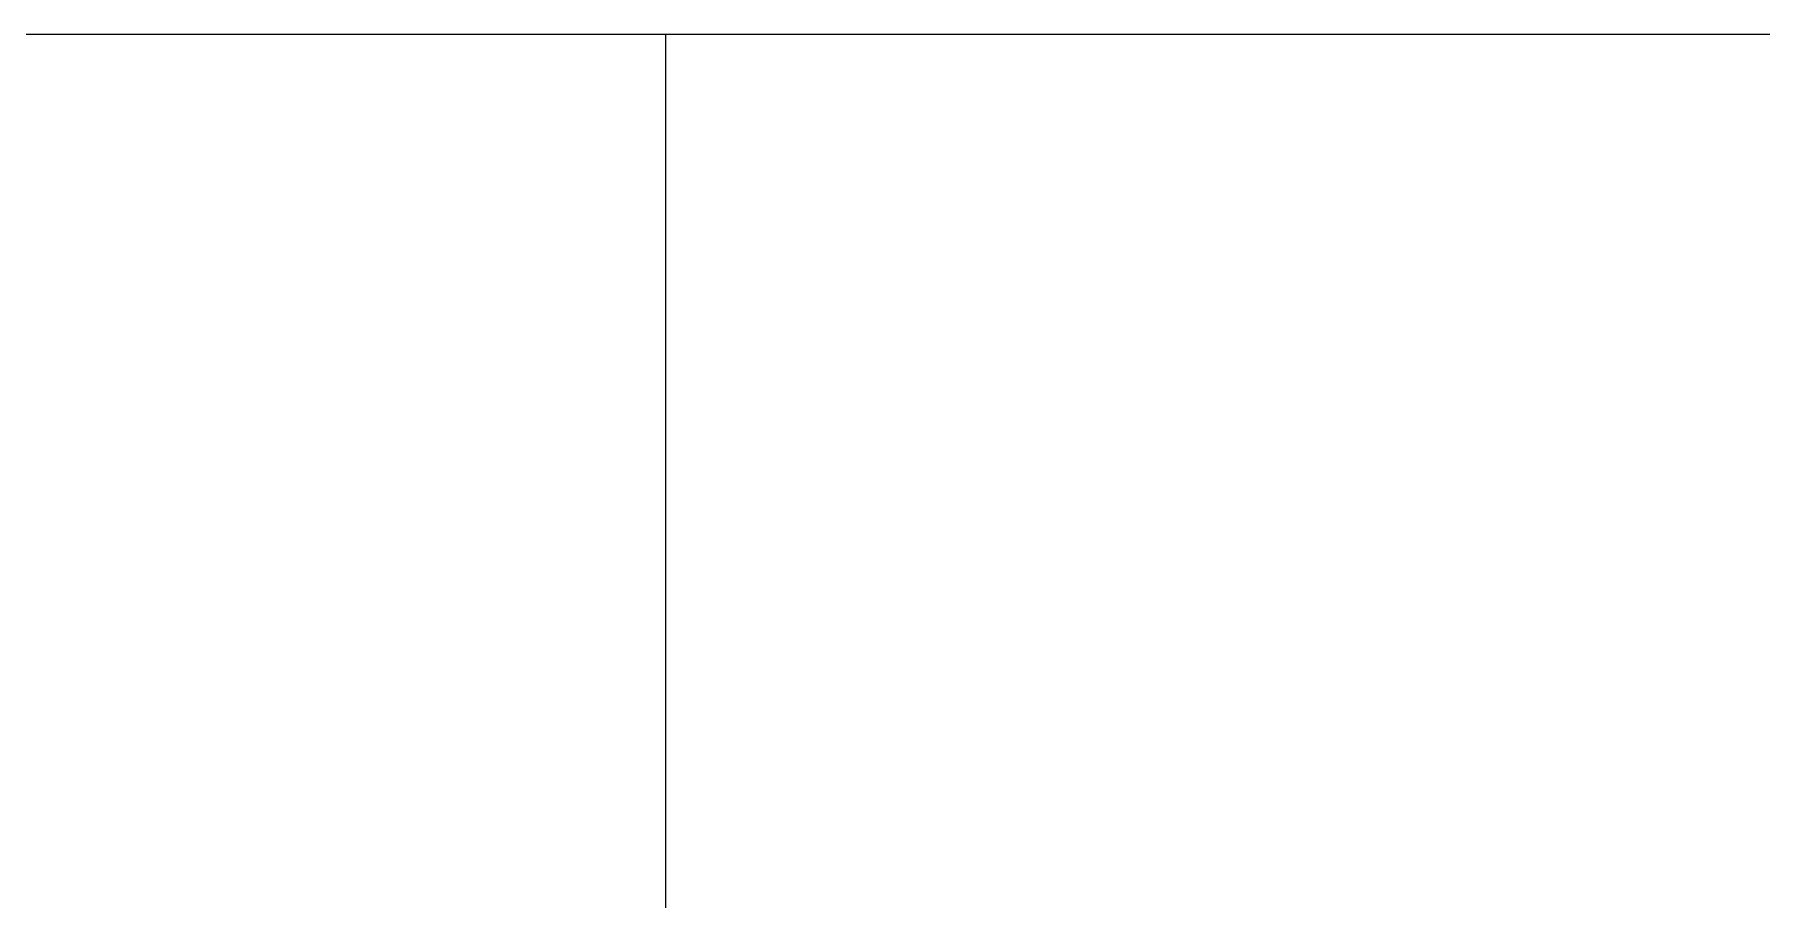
# Model space of a CAD drawing. Header units: metres. Extents: x -41 to 412, y -15 to 25.
# Drawn here: x 324.6946 to 324.9181, y -13.5325 to -13.4206 of the extents above; entities that cross this region are included whole.
import ezdxf

# ---------------------------------------------------------------- set-up
doc = ezdxf.new("R2010")
doc.units = ezdxf.units.M
doc.header["$MEASUREMENT"] = 0
doc.layers.add('Interior - Stair & Railing', color=7, linetype='Continuous')

msp = doc.modelspace()

# ---------------------------------------------------------------- hatches: boundary and pattern name
at = {"layer": 'Interior - Stair & Railing', "linetype": 'Continuous', "lineweight": 13}
h = msp.add_hatch(dxfattribs=at)
h.set_pattern_fill('GRID_20X35_0003', color=171, style=0, pattern_type=2)
h.set_pattern_definition([(180, (325.17612, -14.62055), (0, 0.35), []), (90, (325.17612, -14.62055), (0.2, 0), [])])
h.paths.add_polyline_path([(324.07612, -14.62055), (325.17612, -14.62055), (325.17612, -13.42055), (324.07612, -13.42055)])
h.paths.add_polyline_path([(324.37027, -13.63054), (324.37025, -13.62757), (324.37164, -13.62133), (324.37442, -13.61537), (324.37851, -13.60986), (324.38379, -13.60499), (324.39009, -13.60089), (324.39365, -13.59929), (324.39556, -13.59844), (324.39894, -13.59624), (324.40177, -13.59363), (324.4036, -13.59109), (324.40864, -13.5832), (324.40885, -13.58246), (324.4093, -13.58065), (324.40939, -13.58058), (324.4094, -13.58054), (324.64527, -13.58054), (324.64752, -13.53555), (324.64646, -13.53555), (324.64646, -13.52055), (324.64827, -13.52055), (324.64916, -13.50264), (324.64897, -13.5026), (324.64638, -13.50023), (324.64638, -13.4963), (324.64932, -13.48865), (324.65261, -13.48681), (324.66021, -13.48549), (324.67027, -13.48501), (324.68033, -13.48549), (324.68793, -13.48681), (324.69122, -13.48865), (324.69416, -13.4963), (324.69416, -13.50023), (324.69157, -13.5026), (324.69137, -13.50264), (324.69227, -13.52055), (324.69407, -13.52055), (324.69407, -13.53555), (324.69302, -13.53555), (324.69527, -13.58054), (324.93114, -13.58054), (324.93115, -13.58058), (324.93124, -13.58065), (324.93168, -13.58246), (324.93189, -13.5832), (324.93694, -13.59109), (324.93877, -13.59363), (324.9416, -13.59624), (324.94497, -13.59844), (324.94689, -13.59929), (324.95045, -13.60089), (324.95675, -13.60499), (324.96203, -13.60986), (324.96612, -13.61537), (324.9689, -13.62133), (324.97029, -13.62757), (324.97027, -13.63054), (324.97024, -13.63055), (324.95725, -13.63055), (324.95725, -13.63712), (324.95427, -13.65008), (324.9484, -13.66245), (324.93982, -13.67384), (324.92879, -13.68392), (324.91564, -13.69238), (324.90943, -13.69512), (324.89179, -13.70319), (324.85339, -13.71439), (324.81303, -13.72031), (324.78911, -13.72055), (324.55143, -13.72055), (324.5275, -13.72031), (324.48715, -13.71439), (324.44875, -13.70319), (324.43111, -13.69512), (324.4249, -13.69238), (324.41175, -13.68392), (324.40072, -13.67384), (324.39213, -13.66245), (324.38626, -13.65008), (324.38328, -13.63712), (324.38328, -13.63055), (324.3703, -13.63054)], flags=0)

# ---------------------------------------------------------------- linework, layer by layer
at = {"layer": 'Interior - Stair & Railing', "color": 171, "linetype": 'Continuous', "lineweight": 13}
msp.add_line((325.17612, -13.42055), (324.07612, -13.42055), dxfattribs=at)

doc.saveas('drawing.dxf')
